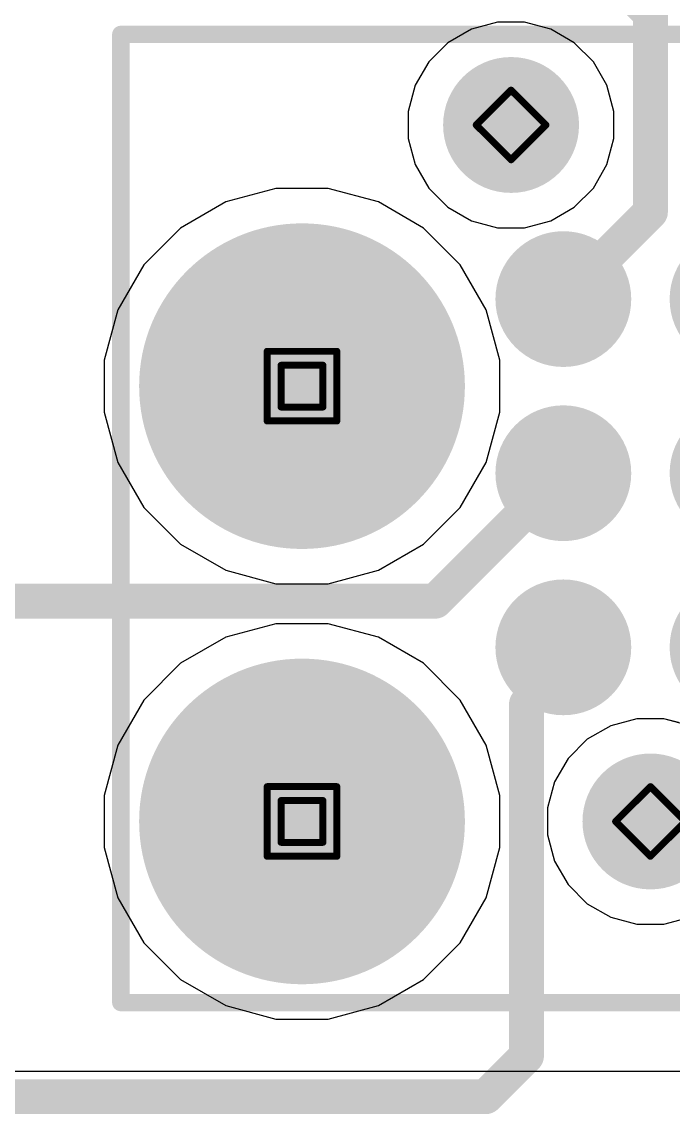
# Model space of a CAD drawing. Header units: inches. Extents: x -3 to 5259, y -3 to 5282.
# Drawn here: x 35.18 to 39.93, y 53.59 to 61.56 of the extents above; entities that cross this region are included whole.
import ezdxf

# ---------------------------------------------------------------- set-up
doc = ezdxf.new("R2010")
doc.units = ezdxf.units.IN
for name, color, linetype in [('Bottom Layer', 5, 'Continuous'), ('Bottom Solder', 6, 'Continuous'), ('Drill Drawing', 1, 'Continuous'), ('Layer 1', 16, 'Continuous'), ('Layer 2', 76, 'Continuous'), ('Pad Holes', 156, 'Continuous'), ('Top Layer', 1, 'Continuous'), ('Top Overlay', 2, 'Continuous'), ('Top Paste', 8, 'Continuous'), ('Top Solder', 216, 'Continuous')]:
    doc.layers.add(name, color=color, linetype=linetype)

# ---------------------------------------------------------------- blocks, each defined once
blk = doc.blocks.new('TC2030_IDC__190')
at = {"layer": 'Bottom Solder'}
h = blk.add_hatch(color=6, dxfattribs=at)
edge = h.paths.add_edge_path()
edge.add_arc((-2.54, 2.54), 0.1016, 0, 360)
h = blk.add_hatch(color=6, dxfattribs=at)
edge = h.paths.add_edge_path()
edge.add_arc((0.635, 2.54), 0.1016, 0, 360)
h = blk.add_hatch(color=6, dxfattribs=at)
edge = h.paths.add_edge_path()
edge.add_arc((2.54, 1.016), 0.1016, 0, 360)
h = blk.add_hatch(color=6, dxfattribs=at)
edge = h.paths.add_edge_path()
edge.add_arc((-2.54, 0), 0.1016, 0, 360)
h = blk.add_hatch(color=6, dxfattribs=at)
edge = h.paths.add_edge_path()
edge.add_arc((2.54, -1.016), 0.1016, 0, 360)
h = blk.add_hatch(color=6, dxfattribs=at)
edge = h.paths.add_edge_path()
edge.add_arc((-2.54, -2.54), 0.1016, 0, 360)
h = blk.add_hatch(color=6, dxfattribs=at)
edge = h.paths.add_edge_path()
edge.add_arc((0.635, -2.54), 0.1016, 0, 360)
at = {"layer": 'Pad Holes'}
h = blk.add_hatch(color=7, dxfattribs=at)
edge = h.paths.add_edge_path()
edge.add_arc((-2.54, 2.54), 1.1875, 0, 360)
h = blk.add_hatch(color=7, dxfattribs=at)
edge = h.paths.add_edge_path()
edge.add_arc((0.635, 2.54), 1.1875, 0, 360)
h = blk.add_hatch(color=7, dxfattribs=at)
edge = h.paths.add_edge_path()
edge.add_arc((2.54, 1.016), 0.4955, 0, 360)
h = blk.add_hatch(color=7, dxfattribs=at)
edge = h.paths.add_edge_path()
edge.add_arc((-2.54, 0), 0.4955, 0, 360)
h = blk.add_hatch(color=7, dxfattribs=at)
edge = h.paths.add_edge_path()
edge.add_arc((2.54, -1.016), 0.4955, 0, 360)
h = blk.add_hatch(color=7, dxfattribs=at)
edge = h.paths.add_edge_path()
edge.add_arc((-2.54, -2.54), 1.1875, 0, 360)
h = blk.add_hatch(color=7, dxfattribs=at)
edge = h.paths.add_edge_path()
edge.add_arc((0.635, -2.54), 1.1875, 0, 360)
at = {"layer": 'Top Layer'}
h = blk.add_hatch(color=1, dxfattribs=at)
edge = h.paths.add_edge_path()
edge.add_arc((-1.27, 0.635), 0.3935, 0, 360)
h = blk.add_hatch(color=1, dxfattribs=at)
edge = h.paths.add_edge_path()
edge.add_arc((0, 0.635), 0.3935, 0, 360)
h = blk.add_hatch(color=1, dxfattribs=at)
edge = h.paths.add_edge_path()
edge.add_arc((1.27, 0.635), 0.3935, 0, 360)
h = blk.add_hatch(color=1, dxfattribs=at)
edge = h.paths.add_edge_path()
edge.add_arc((-1.27, -0.635), 0.3935, 0, 360)
h = blk.add_hatch(color=1, dxfattribs=at)
edge = h.paths.add_edge_path()
edge.add_arc((-1.27, -0.635), 0.3935, 0, 360)
h = blk.add_hatch(color=1, dxfattribs=at)
edge = h.paths.add_edge_path()
edge.add_arc((0, -0.635), 0.3935, 0, 360)
h = blk.add_hatch(color=1, dxfattribs=at)
edge = h.paths.add_edge_path()
edge.add_arc((1.27, -0.635), 0.3935, 0, 360)
at = {"layer": 'Top Paste'}
h = blk.add_hatch(color=8, dxfattribs=at)
edge = h.paths.add_edge_path()
edge.add_arc((-1.27, 0.635), 0.3935, 0, 360)
h = blk.add_hatch(color=8, dxfattribs=at)
edge = h.paths.add_edge_path()
edge.add_arc((0, 0.635), 0.3935, 0, 360)
h = blk.add_hatch(color=8, dxfattribs=at)
edge = h.paths.add_edge_path()
edge.add_arc((1.27, 0.635), 0.3935, 0, 360)
h = blk.add_hatch(color=8, dxfattribs=at)
edge = h.paths.add_edge_path()
edge.add_arc((-1.27, -0.635), 0.3935, 0, 360)
h = blk.add_hatch(color=8, dxfattribs=at)
edge = h.paths.add_edge_path()
edge.add_arc((-1.27, -0.635), 0.3935, 0, 360)
h = blk.add_hatch(color=8, dxfattribs=at)
edge = h.paths.add_edge_path()
edge.add_arc((0, -0.635), 0.3935, 0, 360)
h = blk.add_hatch(color=8, dxfattribs=at)
edge = h.paths.add_edge_path()
edge.add_arc((1.27, -0.635), 0.3935, 0, 360)
at = {"layer": 'Top Solder'}
h = blk.add_hatch(color=216, dxfattribs=at)
edge = h.paths.add_edge_path()
edge.add_arc((-2.54, 2.54), 0.1016, 0, 360)
h = blk.add_hatch(color=216, dxfattribs=at)
edge = h.paths.add_edge_path()
edge.add_arc((0.635, 2.54), 0.1016, 0, 360)
h = blk.add_hatch(color=216, dxfattribs=at)
edge = h.paths.add_edge_path()
edge.add_arc((-1.27, 0.635), 0.4951, 0, 360)
h = blk.add_hatch(color=216, dxfattribs=at)
edge = h.paths.add_edge_path()
edge.add_arc((0, 0.635), 0.4951, 0, 360)
h = blk.add_hatch(color=216, dxfattribs=at)
edge = h.paths.add_edge_path()
edge.add_arc((1.27, 0.635), 0.4951, 0, 360)
h = blk.add_hatch(color=216, dxfattribs=at)
edge = h.paths.add_edge_path()
edge.add_arc((2.54, 1.016), 0.1016, 0, 360)
h = blk.add_hatch(color=216, dxfattribs=at)
edge = h.paths.add_edge_path()
edge.add_arc((-2.54, 0), 0.1016, 0, 360)
h = blk.add_hatch(color=216, dxfattribs=at)
edge = h.paths.add_edge_path()
edge.add_arc((-1.27, -0.635), 0.4951, 0, 360)
h = blk.add_hatch(color=216, dxfattribs=at)
edge = h.paths.add_edge_path()
edge.add_arc((-1.27, -0.635), 0.4951, 0, 360)
h = blk.add_hatch(color=216, dxfattribs=at)
edge = h.paths.add_edge_path()
edge.add_arc((0, -0.635), 0.4951, 0, 360)
h = blk.add_hatch(color=216, dxfattribs=at)
edge = h.paths.add_edge_path()
edge.add_arc((1.27, -0.635), 0.4951, 0, 360)
h = blk.add_hatch(color=216, dxfattribs=at)
edge = h.paths.add_edge_path()
edge.add_arc((2.54, -1.016), 0.1016, 0, 360)
h = blk.add_hatch(color=216, dxfattribs=at)
edge = h.paths.add_edge_path()
edge.add_arc((-2.54, -2.54), 0.1016, 0, 360)
h = blk.add_hatch(color=216, dxfattribs=at)
edge = h.paths.add_edge_path()
edge.add_arc((0.635, -2.54), 0.1016, 0, 360)
at = {"layer": 'Top Overlay'}
for points in [[(-3.8608, 3.8608, 0.127, 0.127, 0), (3.2004, 3.8608, 0.127, 0.127, 0)], [(-3.8608, 3.8608, 0.127, 0.127, 0), (-3.8608, -3.8608, 0.127, 0.127, 0)], [(3.2004, 3.8608, 0.127, 0.127, 0), (3.2004, -3.8608, 0.127, 0.127, 0)], [(-1.27, -1.1684, 0.127, 0.127, 0), (-1.397, -1.2954, 0.127, 0.127, 0)], [(-1.27, -1.1684, 0.127, 0.127, 0), (-1.143, -1.2954, 0.127, 0.127, 0)], [(-1.397, -1.2954, 0.127, 0.127, 0), (-1.143, -1.2954, 0.127, 0.127, 0)], [(-3.8608, -3.8608, 0.127, 0.127, 0), (3.2004, -3.8608, 0.127, 0.127, 0)]]:
    blk.add_lwpolyline(points, format="xyseb", dxfattribs=at)
for points in [[(-3.8925, 3.8608, 0.0635, 0.0635, 1), (-3.8291, 3.8608, 0.0635, 0.0635, 1)], [(-3.8925, 3.8608, 0.0635, 0.0635, 1), (-3.8291, 3.8608, 0.0635, 0.0635, 1)], [(3.1686, 3.8608, 0.0635, 0.0635, 1), (3.2321, 3.8608, 0.0635, 0.0635, 1)], [(3.1686, 3.8608, 0.0635, 0.0635, 1), (3.2321, 3.8608, 0.0635, 0.0635, 1)], [(-1.3017, -1.1684, 0.0635, 0.0635, 1), (-1.2383, -1.1684, 0.0635, 0.0635, 1)], [(-1.3017, -1.1684, 0.0635, 0.0635, 1), (-1.2383, -1.1684, 0.0635, 0.0635, 1)], [(-1.4287, -1.2954, 0.0635, 0.0635, 1), (-1.3653, -1.2954, 0.0635, 0.0635, 1)], [(-1.4287, -1.2954, 0.0635, 0.0635, 1), (-1.3653, -1.2954, 0.0635, 0.0635, 1)], [(-1.1747, -1.2954, 0.0635, 0.0635, 1), (-1.1113, -1.2954, 0.0635, 0.0635, 1)], [(-1.1747, -1.2954, 0.0635, 0.0635, 1), (-1.1113, -1.2954, 0.0635, 0.0635, 1)], [(-3.8925, -3.8608, 0.0635, 0.0635, 1), (-3.8291, -3.8608, 0.0635, 0.0635, 1)], [(-3.8925, -3.8608, 0.0635, 0.0635, 1), (-3.8291, -3.8608, 0.0635, 0.0635, 1)], [(3.1686, -3.8608, 0.0635, 0.0635, 1), (3.2321, -3.8608, 0.0635, 0.0635, 1)], [(3.1686, -3.8608, 0.0635, 0.0635, 1), (3.2321, -3.8608, 0.0635, 0.0635, 1)]]:
    blk.add_lwpolyline(points, format="xyseb", close=True, dxfattribs=at)

msp = doc.modelspace()

# ---------------------------------------------------------------- linework, layer by layer
at = {"layer": 'Bottom Layer'}
for p, q in [((38.46, 61.5072), (38.2891, 61.4085)), ((38.6506, 61.5583), (38.46, 61.5072)), ((38.848, 61.5583), (38.6506, 61.5583)), ((39.0386, 61.5072), (38.848, 61.5583)), ((39.2095, 61.4085), (39.0386, 61.5072)), ((38.2891, 61.4085), (38.1495, 61.269)), ((39.349, 61.269), (39.2095, 61.4085)), ((38.1495, 61.269), (38.0509, 61.098)), ((39.4477, 61.098), (39.349, 61.269)), ((38.0509, 61.098), (37.9998, 60.9074)), ((39.4988, 60.9074), (39.4477, 61.098)), ((37.9998, 60.9074), (37.9998, 60.7101)), ((39.4988, 60.7101), (39.4988, 60.9074)), ((37.9998, 60.7101), (38.0509, 60.5195)), ((39.4477, 60.5195), (39.4988, 60.7101)), ((38.0509, 60.5195), (38.1495, 60.3486)), ((39.349, 60.3486), (39.4477, 60.5195)), ((37.0355, 60.3453), (36.6689, 60.247)), ((37.4151, 60.3453), (37.0355, 60.3453)), ((37.7817, 60.247), (37.4151, 60.3453)), ((38.1495, 60.3486), (38.2891, 60.209)), ((39.2095, 60.209), (39.349, 60.3486)), ((36.6689, 60.247), (36.3402, 60.0572)), ((38.1104, 60.0572), (37.7817, 60.247)), ((38.2891, 60.209), (38.46, 60.1103)), ((39.0386, 60.1103), (39.2095, 60.209)), ((38.46, 60.1103), (38.6506, 60.0593)), ((38.848, 60.0593), (39.0386, 60.1103)), ((36.3402, 60.0572), (36.0718, 59.7889)), ((38.3788, 59.7889), (38.1104, 60.0572)), ((38.6506, 60.0593), (38.848, 60.0593)), ((36.0718, 59.7889), (35.882, 59.4602)), ((38.5685, 59.4602), (38.3788, 59.7889)), ((35.882, 59.4602), (35.7838, 59.0935)), ((38.6668, 59.0935), (38.5685, 59.4602)), ((35.7838, 59.0935), (35.7838, 58.714)), ((38.6668, 58.714), (38.6668, 59.0935)), ((35.7838, 58.714), (35.882, 58.3474)), ((38.5685, 58.3474), (38.6668, 58.714)), ((35.882, 58.3474), (36.0718, 58.0187)), ((38.3788, 58.0187), (38.5685, 58.3474)), ((36.0718, 58.0187), (36.3402, 57.7503)), ((38.1104, 57.7503), (38.3788, 58.0187)), ((36.3402, 57.7503), (36.6689, 57.5605)), ((37.7817, 57.5605), (38.1104, 57.7503)), ((36.6689, 57.5605), (37.0355, 57.4623)), ((37.4151, 57.4623), (37.7817, 57.5605)), ((37.0355, 57.4623), (37.4151, 57.4623)), ((37.0355, 57.1703), (36.6689, 57.072)), ((37.4151, 57.1703), (37.0355, 57.1703)), ((37.7817, 57.072), (37.4151, 57.1703)), ((36.6689, 57.072), (36.3402, 56.8822)), ((38.1104, 56.8822), (37.7817, 57.072)), ((36.3402, 56.8822), (36.0718, 56.6139)), ((38.3788, 56.6139), (38.1104, 56.8822)), ((36.0718, 56.6139), (35.882, 56.2852)), ((38.5685, 56.2852), (38.3788, 56.6139)), ((39.476, 56.4272), (39.3051, 56.3285)), ((39.6666, 56.4783), (39.476, 56.4272)), ((39.864, 56.4783), (39.6666, 56.4783)), ((40.0546, 56.4272), (39.864, 56.4783)), ((39.3051, 56.3285), (39.1655, 56.189)), ((35.882, 56.2852), (35.7838, 55.9185)), ((38.6668, 55.9185), (38.5685, 56.2852)), ((39.1655, 56.189), (39.0669, 56.018)), ((39.0669, 56.018), (39.0158, 55.8274)), ((35.7838, 55.9185), (35.7838, 55.539)), ((38.6668, 55.539), (38.6668, 55.9185)), ((39.0158, 55.8274), (39.0158, 55.6301)), ((39.0158, 55.6301), (39.0669, 55.4395)), ((35.7838, 55.539), (35.882, 55.1724)), ((38.5685, 55.1724), (38.6668, 55.539)), ((39.0669, 55.4395), (39.1655, 55.2686)), ((39.1655, 55.2686), (39.3051, 55.129)), ((35.882, 55.1724), (36.0718, 54.8437)), ((38.3788, 54.8437), (38.5685, 55.1724)), ((39.3051, 55.129), (39.476, 55.0303)), ((39.476, 55.0303), (39.6666, 54.9793)), ((39.6666, 54.9793), (39.864, 54.9793)), ((39.864, 54.9793), (40.0546, 55.0303)), ((36.0718, 54.8437), (36.3402, 54.5753)), ((38.1104, 54.5753), (38.3788, 54.8437)), ((36.3402, 54.5753), (36.6689, 54.3855)), ((37.7817, 54.3855), (38.1104, 54.5753)), ((36.6689, 54.3855), (37.0355, 54.2873)), ((37.4151, 54.2873), (37.7817, 54.3855)), ((37.0355, 54.2873), (37.4151, 54.2873))]:
    msp.add_line(p, q, dxfattribs=at)
at = {"layer": 'Drill Drawing'}
for points in [[(38.4953, 60.8088, 0.0508, 0.0508, 0), (38.7493, 61.0628, 0.0508, 0.0508, 0)], [(38.7493, 61.0628, 0.0508, 0.0508, 0), (39.0033, 60.8088, 0.0508, 0.0508, 0)], [(38.4953, 60.8088, 0.0508, 0.0508, 0), (38.7493, 60.5548, 0.0508, 0.0508, 0)], [(38.7493, 60.5548, 0.0508, 0.0508, 0), (39.0033, 60.8088, 0.0508, 0.0508, 0)], [(36.9713, 59.1578, 0.0508, 0.0508, 0), (37.4793, 59.1578, 0.0508, 0.0508, 0)], [(36.9713, 58.6498, 0.0508, 0.0508, 0), (36.9713, 59.1578, 0.0508, 0.0508, 0)], [(37.4793, 58.6498, 0.0508, 0.0508, 0), (37.4793, 59.1578, 0.0508, 0.0508, 0)], [(37.0729, 59.0562, 0.0508, 0.0508, 0), (37.3777, 59.0562, 0.0508, 0.0508, 0)], [(37.0729, 58.7514, 0.0508, 0.0508, 0), (37.0729, 59.0562, 0.0508, 0.0508, 0)], [(37.3777, 58.7514, 0.0508, 0.0508, 0), (37.3777, 59.0562, 0.0508, 0.0508, 0)], [(37.0729, 58.7514, 0.0508, 0.0508, 0), (37.3777, 58.7514, 0.0508, 0.0508, 0)], [(36.9713, 58.6498, 0.0508, 0.0508, 0), (37.4793, 58.6498, 0.0508, 0.0508, 0)], [(36.9713, 55.9828, 0.0508, 0.0508, 0), (37.4793, 55.9828, 0.0508, 0.0508, 0)], [(36.9713, 55.4748, 0.0508, 0.0508, 0), (36.9713, 55.9828, 0.0508, 0.0508, 0)], [(37.4793, 55.4748, 0.0508, 0.0508, 0), (37.4793, 55.9828, 0.0508, 0.0508, 0)], [(39.5113, 55.7288, 0.0508, 0.0508, 0), (39.7653, 55.9828, 0.0508, 0.0508, 0)], [(39.7653, 55.9828, 0.0508, 0.0508, 0), (40.0193, 55.7288, 0.0508, 0.0508, 0)], [(37.0729, 55.8812, 0.0508, 0.0508, 0), (37.3777, 55.8812, 0.0508, 0.0508, 0)], [(37.0729, 55.5764, 0.0508, 0.0508, 0), (37.0729, 55.8812, 0.0508, 0.0508, 0)], [(37.3777, 55.5764, 0.0508, 0.0508, 0), (37.3777, 55.8812, 0.0508, 0.0508, 0)], [(39.5113, 55.7288, 0.0508, 0.0508, 0), (39.7653, 55.4748, 0.0508, 0.0508, 0)], [(39.7653, 55.4748, 0.0508, 0.0508, 0), (40.0193, 55.7288, 0.0508, 0.0508, 0)], [(37.0729, 55.5764, 0.0508, 0.0508, 0), (37.3777, 55.5764, 0.0508, 0.0508, 0)], [(36.9713, 55.4748, 0.0508, 0.0508, 0), (37.4793, 55.4748, 0.0508, 0.0508, 0)]]:
    msp.add_lwpolyline(points, format="xyseb", dxfattribs=at)
for points in [[(38.7366, 61.0628, 0.0254, 0.0254, 1), (38.762, 61.0628, 0.0254, 0.0254, 1)], [(38.7366, 61.0628, 0.0254, 0.0254, 1), (38.762, 61.0628, 0.0254, 0.0254, 1)], [(38.4826, 60.8088, 0.0254, 0.0254, 1), (38.508, 60.8088, 0.0254, 0.0254, 1)], [(38.4826, 60.8088, 0.0254, 0.0254, 1), (38.508, 60.8088, 0.0254, 0.0254, 1)], [(38.9906, 60.8088, 0.0254, 0.0254, 1), (39.016, 60.8088, 0.0254, 0.0254, 1)], [(38.9906, 60.8088, 0.0254, 0.0254, 1), (39.016, 60.8088, 0.0254, 0.0254, 1)], [(38.7366, 60.5548, 0.0254, 0.0254, 1), (38.762, 60.5548, 0.0254, 0.0254, 1)], [(38.7366, 60.5548, 0.0254, 0.0254, 1), (38.762, 60.5548, 0.0254, 0.0254, 1)], [(36.9586, 59.1578, 0.0254, 0.0254, 1), (36.984, 59.1578, 0.0254, 0.0254, 1)], [(36.9586, 59.1578, 0.0254, 0.0254, 1), (36.984, 59.1578, 0.0254, 0.0254, 1)], [(37.4666, 59.1578, 0.0254, 0.0254, 1), (37.492, 59.1578, 0.0254, 0.0254, 1)], [(37.4666, 59.1578, 0.0254, 0.0254, 1), (37.492, 59.1578, 0.0254, 0.0254, 1)], [(37.0602, 59.0562, 0.0254, 0.0254, 1), (37.0856, 59.0562, 0.0254, 0.0254, 1)], [(37.0602, 59.0562, 0.0254, 0.0254, 1), (37.0856, 59.0562, 0.0254, 0.0254, 1)], [(37.365, 59.0562, 0.0254, 0.0254, 1), (37.3904, 59.0562, 0.0254, 0.0254, 1)], [(37.365, 59.0562, 0.0254, 0.0254, 1), (37.3904, 59.0562, 0.0254, 0.0254, 1)], [(37.0602, 58.7514, 0.0254, 0.0254, 1), (37.0856, 58.7514, 0.0254, 0.0254, 1)], [(37.0602, 58.7514, 0.0254, 0.0254, 1), (37.0856, 58.7514, 0.0254, 0.0254, 1)], [(37.365, 58.7514, 0.0254, 0.0254, 1), (37.3904, 58.7514, 0.0254, 0.0254, 1)], [(37.365, 58.7514, 0.0254, 0.0254, 1), (37.3904, 58.7514, 0.0254, 0.0254, 1)], [(36.9586, 58.6498, 0.0254, 0.0254, 1), (36.984, 58.6498, 0.0254, 0.0254, 1)], [(36.9586, 58.6498, 0.0254, 0.0254, 1), (36.984, 58.6498, 0.0254, 0.0254, 1)], [(37.4666, 58.6498, 0.0254, 0.0254, 1), (37.492, 58.6498, 0.0254, 0.0254, 1)], [(37.4666, 58.6498, 0.0254, 0.0254, 1), (37.492, 58.6498, 0.0254, 0.0254, 1)], [(36.9586, 55.9828, 0.0254, 0.0254, 1), (36.984, 55.9828, 0.0254, 0.0254, 1)], [(36.9586, 55.9828, 0.0254, 0.0254, 1), (36.984, 55.9828, 0.0254, 0.0254, 1)], [(37.4666, 55.9828, 0.0254, 0.0254, 1), (37.492, 55.9828, 0.0254, 0.0254, 1)], [(37.4666, 55.9828, 0.0254, 0.0254, 1), (37.492, 55.9828, 0.0254, 0.0254, 1)], [(39.7526, 55.9828, 0.0254, 0.0254, 1), (39.778, 55.9828, 0.0254, 0.0254, 1)], [(39.7526, 55.9828, 0.0254, 0.0254, 1), (39.778, 55.9828, 0.0254, 0.0254, 1)], [(37.0602, 55.8812, 0.0254, 0.0254, 1), (37.0856, 55.8812, 0.0254, 0.0254, 1)], [(37.0602, 55.8812, 0.0254, 0.0254, 1), (37.0856, 55.8812, 0.0254, 0.0254, 1)], [(37.365, 55.8812, 0.0254, 0.0254, 1), (37.3904, 55.8812, 0.0254, 0.0254, 1)], [(37.365, 55.8812, 0.0254, 0.0254, 1), (37.3904, 55.8812, 0.0254, 0.0254, 1)], [(39.4986, 55.7288, 0.0254, 0.0254, 1), (39.524, 55.7288, 0.0254, 0.0254, 1)], [(39.4986, 55.7288, 0.0254, 0.0254, 1), (39.524, 55.7288, 0.0254, 0.0254, 1)], [(37.0602, 55.5764, 0.0254, 0.0254, 1), (37.0856, 55.5764, 0.0254, 0.0254, 1)], [(37.0602, 55.5764, 0.0254, 0.0254, 1), (37.0856, 55.5764, 0.0254, 0.0254, 1)], [(37.365, 55.5764, 0.0254, 0.0254, 1), (37.3904, 55.5764, 0.0254, 0.0254, 1)], [(37.365, 55.5764, 0.0254, 0.0254, 1), (37.3904, 55.5764, 0.0254, 0.0254, 1)], [(36.9586, 55.4748, 0.0254, 0.0254, 1), (36.984, 55.4748, 0.0254, 0.0254, 1)], [(36.9586, 55.4748, 0.0254, 0.0254, 1), (36.984, 55.4748, 0.0254, 0.0254, 1)], [(37.4666, 55.4748, 0.0254, 0.0254, 1), (37.492, 55.4748, 0.0254, 0.0254, 1)], [(37.4666, 55.4748, 0.0254, 0.0254, 1), (37.492, 55.4748, 0.0254, 0.0254, 1)], [(39.7526, 55.4748, 0.0254, 0.0254, 1), (39.778, 55.4748, 0.0254, 0.0254, 1)], [(39.7526, 55.4748, 0.0254, 0.0254, 1), (39.778, 55.4748, 0.0254, 0.0254, 1)]]:
    msp.add_lwpolyline(points, format="xyseb", close=True, dxfattribs=at)
at = {"layer": 'Layer 1'}
for p, q in [((38.46, 61.5072), (38.2891, 61.4085)), ((38.6506, 61.5583), (38.46, 61.5072)), ((38.848, 61.5583), (38.6506, 61.5583)), ((39.0386, 61.5072), (38.848, 61.5583)), ((39.2095, 61.4085), (39.0386, 61.5072)), ((38.2891, 61.4085), (38.1495, 61.269)), ((39.349, 61.269), (39.2095, 61.4085)), ((38.1495, 61.269), (38.0509, 61.098)), ((39.4477, 61.098), (39.349, 61.269)), ((38.0509, 61.098), (37.9998, 60.9074)), ((39.4988, 60.9074), (39.4477, 61.098)), ((37.9998, 60.9074), (37.9998, 60.7101)), ((39.4988, 60.7101), (39.4988, 60.9074)), ((37.9998, 60.7101), (38.0509, 60.5195)), ((39.4477, 60.5195), (39.4988, 60.7101)), ((38.0509, 60.5195), (38.1495, 60.3486)), ((39.349, 60.3486), (39.4477, 60.5195)), ((37.0355, 60.3453), (36.6689, 60.247)), ((37.4151, 60.3453), (37.0355, 60.3453)), ((37.7817, 60.247), (37.4151, 60.3453)), ((38.1495, 60.3486), (38.2891, 60.209)), ((39.2095, 60.209), (39.349, 60.3486)), ((36.6689, 60.247), (36.3402, 60.0572)), ((38.1104, 60.0572), (37.7817, 60.247)), ((38.2891, 60.209), (38.46, 60.1103)), ((39.0386, 60.1103), (39.2095, 60.209)), ((38.46, 60.1103), (38.6506, 60.0593)), ((38.848, 60.0593), (39.0386, 60.1103)), ((36.3402, 60.0572), (36.0718, 59.7889)), ((38.3788, 59.7889), (38.1104, 60.0572)), ((38.6506, 60.0593), (38.848, 60.0593)), ((36.0718, 59.7889), (35.882, 59.4602)), ((38.5685, 59.4602), (38.3788, 59.7889)), ((35.882, 59.4602), (35.7838, 59.0935)), ((38.6668, 59.0935), (38.5685, 59.4602)), ((35.7838, 59.0935), (35.7838, 58.714)), ((38.6668, 58.714), (38.6668, 59.0935)), ((35.7838, 58.714), (35.882, 58.3474)), ((38.5685, 58.3474), (38.6668, 58.714)), ((35.882, 58.3474), (36.0718, 58.0187)), ((38.3788, 58.0187), (38.5685, 58.3474)), ((36.0718, 58.0187), (36.3402, 57.7503)), ((38.1104, 57.7503), (38.3788, 58.0187)), ((36.3402, 57.7503), (36.6689, 57.5605)), ((37.7817, 57.5605), (38.1104, 57.7503)), ((36.6689, 57.5605), (37.0355, 57.4623)), ((37.4151, 57.4623), (37.7817, 57.5605)), ((37.0355, 57.4623), (37.4151, 57.4623)), ((37.0355, 57.1703), (36.6689, 57.072)), ((37.4151, 57.1703), (37.0355, 57.1703)), ((37.7817, 57.072), (37.4151, 57.1703)), ((36.6689, 57.072), (36.3402, 56.8822)), ((38.1104, 56.8822), (37.7817, 57.072)), ((36.3402, 56.8822), (36.0718, 56.6139)), ((38.3788, 56.6139), (38.1104, 56.8822)), ((36.0718, 56.6139), (35.882, 56.2852)), ((38.5685, 56.2852), (38.3788, 56.6139)), ((39.476, 56.4272), (39.3051, 56.3285)), ((39.6666, 56.4783), (39.476, 56.4272)), ((39.864, 56.4783), (39.6666, 56.4783)), ((39.9693, 56.45), (39.864, 56.4783)), ((39.3051, 56.3285), (39.1655, 56.189)), ((35.882, 56.2852), (35.7838, 55.9185)), ((38.6668, 55.9185), (38.5685, 56.2852)), ((39.1655, 56.189), (39.0669, 56.018)), ((39.0669, 56.018), (39.0158, 55.8274)), ((35.7838, 55.9185), (35.7838, 55.539)), ((38.6668, 55.539), (38.6668, 55.9185)), ((39.0158, 55.8274), (39.0158, 55.6301)), ((39.0158, 55.6301), (39.0669, 55.4395)), ((35.7838, 55.539), (35.882, 55.1724)), ((38.5685, 55.1724), (38.6668, 55.539)), ((39.0669, 55.4395), (39.1655, 55.2686)), ((39.1655, 55.2686), (39.3051, 55.129)), ((35.882, 55.1724), (36.0718, 54.8437)), ((38.3788, 54.8437), (38.5685, 55.1724)), ((39.3051, 55.129), (39.476, 55.0303)), ((39.476, 55.0303), (39.6666, 54.9793)), ((39.6666, 54.9793), (39.864, 54.9793)), ((39.864, 54.9793), (40.0546, 55.0303)), ((36.0718, 54.8437), (36.3402, 54.5753)), ((38.1104, 54.5753), (38.3788, 54.8437)), ((36.3402, 54.5753), (36.6689, 54.3855)), ((37.7817, 54.3855), (38.1104, 54.5753)), ((36.6689, 54.3855), (37.0355, 54.2873)), ((37.4151, 54.2873), (37.7817, 54.3855)), ((37.0355, 54.2873), (37.4151, 54.2873))]:
    msp.add_line(p, q, dxfattribs=at)
at = {"layer": 'Layer 2'}
for p, q in [((38.46, 61.5072), (38.2891, 61.4085)), ((38.6506, 61.5583), (38.46, 61.5072)), ((38.848, 61.5583), (38.6506, 61.5583)), ((39.0386, 61.5072), (38.848, 61.5583)), ((39.2095, 61.4085), (39.0386, 61.5072)), ((38.2891, 61.4085), (38.1495, 61.269)), ((39.349, 61.269), (39.2095, 61.4085)), ((38.1495, 61.269), (38.0509, 61.098)), ((39.4477, 61.098), (39.349, 61.269)), ((38.0509, 61.098), (37.9998, 60.9074)), ((39.4988, 60.9074), (39.4477, 61.098)), ((37.9998, 60.9074), (37.9998, 60.7101)), ((39.4988, 60.7101), (39.4988, 60.9074)), ((37.9998, 60.7101), (38.0509, 60.5195)), ((39.4477, 60.5195), (39.4988, 60.7101)), ((38.0509, 60.5195), (38.1495, 60.3486)), ((39.349, 60.3486), (39.4477, 60.5195)), ((37.0355, 60.3453), (36.6689, 60.247)), ((37.4151, 60.3453), (37.0355, 60.3453)), ((37.7817, 60.247), (37.4151, 60.3453)), ((38.1495, 60.3486), (38.2891, 60.209)), ((39.2095, 60.209), (39.349, 60.3486)), ((36.6689, 60.247), (36.3402, 60.0572)), ((38.1104, 60.0572), (37.7817, 60.247)), ((38.2891, 60.209), (38.46, 60.1103)), ((39.0386, 60.1103), (39.2095, 60.209)), ((38.46, 60.1103), (38.6506, 60.0593)), ((38.848, 60.0593), (39.0386, 60.1103)), ((36.3402, 60.0572), (36.0718, 59.7889)), ((38.3788, 59.7889), (38.1104, 60.0572)), ((38.6506, 60.0593), (38.848, 60.0593)), ((36.0718, 59.7889), (35.882, 59.4602)), ((38.5685, 59.4602), (38.3788, 59.7889)), ((35.882, 59.4602), (35.7838, 59.0935)), ((38.6668, 59.0935), (38.5685, 59.4602)), ((35.7838, 59.0935), (35.7838, 58.714)), ((38.6668, 58.714), (38.6668, 59.0935)), ((35.7838, 58.714), (35.882, 58.3474)), ((38.5685, 58.3474), (38.6668, 58.714)), ((35.882, 58.3474), (36.0718, 58.0187)), ((38.3788, 58.0187), (38.5685, 58.3474)), ((36.0718, 58.0187), (36.3402, 57.7503)), ((38.1104, 57.7503), (38.3788, 58.0187)), ((36.3402, 57.7503), (36.6689, 57.5605)), ((37.7817, 57.5605), (38.1104, 57.7503)), ((36.6689, 57.5605), (37.0355, 57.4623)), ((37.4151, 57.4623), (37.7817, 57.5605)), ((37.0355, 57.4623), (37.4151, 57.4623)), ((37.0355, 57.1703), (36.6689, 57.072)), ((37.4151, 57.1703), (37.0355, 57.1703)), ((37.7817, 57.072), (37.4151, 57.1703)), ((36.6689, 57.072), (36.3402, 56.8822)), ((38.1104, 56.8822), (37.7817, 57.072)), ((36.3402, 56.8822), (36.0718, 56.6139)), ((38.3788, 56.6139), (38.1104, 56.8822)), ((36.0718, 56.6139), (35.882, 56.2852)), ((38.5685, 56.2852), (38.3788, 56.6139)), ((39.476, 56.4272), (39.3051, 56.3285)), ((39.6666, 56.4783), (39.476, 56.4272)), ((39.864, 56.4783), (39.6666, 56.4783)), ((40.0546, 56.4272), (39.864, 56.4783)), ((39.3051, 56.3285), (39.1655, 56.189)), ((35.882, 56.2852), (35.7838, 55.9185)), ((38.6668, 55.9185), (38.5685, 56.2852)), ((39.1655, 56.189), (39.0669, 56.018)), ((39.0669, 56.018), (39.0158, 55.8274)), ((35.7838, 55.9185), (35.7838, 55.539)), ((38.6668, 55.539), (38.6668, 55.9185)), ((39.0158, 55.8274), (39.0158, 55.6301)), ((39.0158, 55.6301), (39.0669, 55.4395)), ((35.7838, 55.539), (35.882, 55.1724)), ((38.5685, 55.1724), (38.6668, 55.539)), ((39.0669, 55.4395), (39.1655, 55.2686)), ((39.1655, 55.2686), (39.3051, 55.129)), ((35.882, 55.1724), (36.0718, 54.8437)), ((38.3788, 54.8437), (38.5685, 55.1724)), ((39.3051, 55.129), (39.476, 55.0303)), ((39.476, 55.0303), (39.6666, 54.9793)), ((39.6666, 54.9793), (39.864, 54.9793)), ((39.864, 54.9793), (40.0546, 55.0303)), ((36.0718, 54.8437), (36.3402, 54.5753)), ((38.1104, 54.5753), (38.3788, 54.8437)), ((36.3402, 54.5753), (36.6689, 54.3855)), ((37.7817, 54.3855), (38.1104, 54.5753)), ((36.6689, 54.3855), (37.0355, 54.2873)), ((37.4151, 54.2873), (37.7817, 54.3855)), ((37.0355, 54.2873), (37.4151, 54.2873)), ((102.2708, 53.9041), (32.2834, 53.9041))]:
    msp.add_line(p, q, dxfattribs=at)
at = {"layer": 'Top Layer'}
for points in [[(39.4822, 61.9024, 0.254, 0.254, 0), (39.7653, 61.6192, 0.254, 0.254, 0)], [(39.7653, 60.1738, 0.254, 0.254, 0), (39.7653, 61.6192, 0.254, 0.254, 0)], [(39.1303, 59.5388, 0.254, 0.254, 0), (39.7653, 60.1738, 0.254, 0.254, 0)], [(38.1968, 57.3352, 0.254, 0.254, 0), (39.1303, 58.2688, 0.254, 0.254, 0)], [(32.2514, 57.3352, 0.254, 0.254, 0), (38.1968, 57.3352, 0.254, 0.254, 0)], [(39.1303, 56.8545, 0.254, 0.254, 0), (39.1303, 56.9988, 0.254, 0.254, 0)], [(38.8617, 56.5859, 0.254, 0.254, 0), (39.1303, 56.8545, 0.254, 0.254, 0)], [(38.8617, 54.018, 0.254, 0.254, 0), (38.8617, 56.5859, 0.254, 0.254, 0)], [(38.5646, 53.721, 0.254, 0.254, 0), (38.8617, 54.018, 0.254, 0.254, 0)], [(34.6743, 53.721, 0.254, 0.254, 0), (38.5646, 53.721, 0.254, 0.254, 0)]]:
    msp.add_lwpolyline(points, format="xyseb", dxfattribs=at)
for points in [[(39.7018, 61.6192, 0.127, 0.127, 1), (39.8288, 61.6192, 0.127, 0.127, 1)], [(39.7018, 61.6192, 0.127, 0.127, 1), (39.8288, 61.6192, 0.127, 0.127, 1)], [(39.7018, 60.1738, 0.127, 0.127, 1), (39.8288, 60.1738, 0.127, 0.127, 1)], [(39.7018, 60.1738, 0.127, 0.127, 1), (39.8288, 60.1738, 0.127, 0.127, 1)], [(39.0668, 59.5388, 0.127, 0.127, 1), (39.1938, 59.5388, 0.127, 0.127, 1)], [(39.0668, 58.2688, 0.127, 0.127, 1), (39.1938, 58.2688, 0.127, 0.127, 1)], [(38.1333, 57.3352, 0.127, 0.127, 1), (38.2603, 57.3352, 0.127, 0.127, 1)], [(38.1333, 57.3352, 0.127, 0.127, 1), (38.2603, 57.3352, 0.127, 0.127, 1)], [(39.0668, 56.9988, 0.127, 0.127, 1), (39.1938, 56.9988, 0.127, 0.127, 1)], [(39.0668, 56.8545, 0.127, 0.127, 1), (39.1938, 56.8545, 0.127, 0.127, 1)], [(39.0668, 56.8545, 0.127, 0.127, 1), (39.1938, 56.8545, 0.127, 0.127, 1)], [(38.7982, 56.5859, 0.127, 0.127, 1), (38.9252, 56.5859, 0.127, 0.127, 1)], [(38.7982, 56.5859, 0.127, 0.127, 1), (38.9252, 56.5859, 0.127, 0.127, 1)], [(38.7982, 54.018, 0.127, 0.127, 1), (38.9252, 54.018, 0.127, 0.127, 1)], [(38.7982, 54.018, 0.127, 0.127, 1), (38.9252, 54.018, 0.127, 0.127, 1)], [(38.5011, 53.721, 0.127, 0.127, 1), (38.6281, 53.721, 0.127, 0.127, 1)], [(38.5011, 53.721, 0.127, 0.127, 1), (38.6281, 53.721, 0.127, 0.127, 1)]]:
    msp.add_lwpolyline(points, format="xyseb", close=True, dxfattribs=at)

# ---------------------------------------------------------------- block references
at = {"rotation": 90}
msp.add_blockref('TC2030_IDC__190', (39.7653, 58.2688), dxfattribs=at)

doc.saveas('drawing.dxf')
